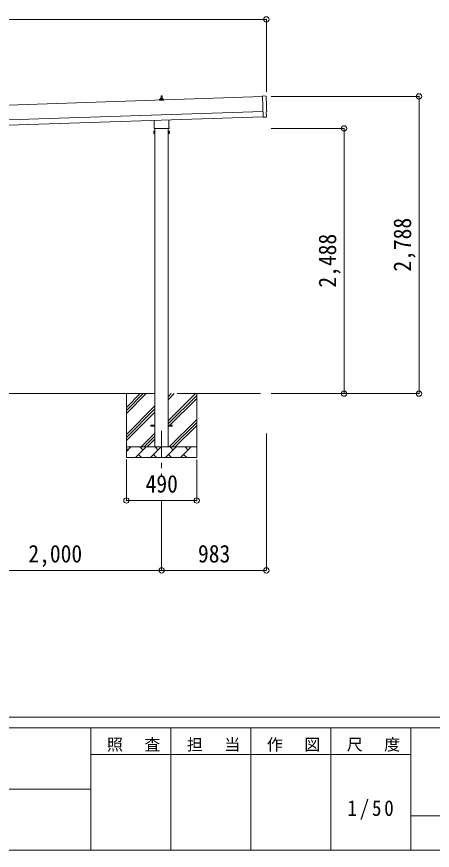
# Model space of a CAD drawing. Units: millimetres at full size, sheet at 1:50. Extents: x -14053 to 14053, y -9700 to 9700.
# Drawn here: x 3805 to 7705, y -9700 to -1881 of the extents above; entities that cross this region are included whole.
import ezdxf
from ezdxf.enums import TextEntityAlignment as Align

# ---------------------------------------------------------------- set-up
doc = ezdxf.new("R2010")
doc.units = ezdxf.units.MM
doc.header["$LTSCALE"] = 50
doc.header["$PDMODE"] = 32
doc.header["$PDSIZE"] = 50
doc.linetypes.add('CHAIN1', pattern=[8, 5, -1, 1, -1])
for name, color, linetype, lineweight in [('0-0_0', 7, 'Continuous', 9), ('0-4_OTH_LINE', 7, 'CHAIN1', 9), ('0-6_PARTS1', 6, 'Continuous', 9), ('0-8_TABLE1', 7, 'Continuous', 9), ('F-0', 7, 'Continuous', 9)]:
    doc.layers.add(name, color=color, linetype=linetype, lineweight=lineweight)
doc.styles.add('ＭＳ ゴシック', font='')
doc.styles.get('ＭＳ ゴシック').set_extended_font_data('MS Gothic')

msp = doc.modelspace()

# ---------------------------------------------------------------- linework, layer by layer
at = {"layer": '0-0_0'}
for p, q in [((5102.05, -5416.95), (3227.05, -5416.95)), ((4834.55, -5416.95), (4834.55, -6016.95)), ((4834.55, -5602), (5019.6, -5416.95)), ((4834.55, -5573.72), (4991.32, -5416.95)), ((4834.55, -5545.43), (4963.03, -5416.95)), ((5227.05, -5672.05), (5482.15, -5416.95)), ((5227.05, -5474.06), (5284.16, -5416.95)), ((5227.05, -5445.77), (5255.88, -5416.95)), ((5227.05, -5700.33), (5494.55, -5432.83)), ((5227.05, -5728.62), (5494.55, -5461.12)), ((6093.64, -5416.95), (5311.05, -5416.95)), ((5494.55, -5416.95), (5494.55, -6016.95)), ((4834.55, -5799.99), (5102.05, -5532.49)), ((4834.55, -5828.27), (5102.05, -5560.77)), ((4834.55, -5856.56), (5102.05, -5589.06)), ((5236.71, -5916.95), (5494.55, -5659.11)), ((5264.99, -5916.95), (5494.55, -5687.39)), ((5293.28, -5916.95), (5494.55, -5715.68)), ((4972.15, -5916.95), (5102.05, -5787.05)), ((5000.44, -5916.95), (5102.05, -5815.33)), ((5028.72, -5916.95), (5102.05, -5843.62)), ((4834.55, -5916.95), (5494.55, -5916.95)), ((4834.55, -5959.84), (4877.45, -5916.95)), ((4848.89, -5945.5), (4834.55, -5931.16)), ((4918.87, -6016.95), (5018.87, -5916.95)), ((4990.31, -5945.5), (4961.76, -5916.95)), ((5060.29, -6016.95), (5160.29, -5916.95)), ((5131.74, -5945.5), (5103.18, -5916.95)), ((5201.71, -6016.95), (5301.71, -5916.95)), ((5273.16, -5945.5), (5244.6, -5916.95)), ((5343.13, -6016.95), (5443.13, -5916.95)), ((5414.58, -5945.5), (5386.02, -5916.95)), ((5491.27, -5916.95), (5494.55, -5913.67)), ((5494.55, -6016.95), (4834.55, -6016.95)), ((4947.42, -5988.4), (4975.97, -6016.95)), ((5088.84, -5988.4), (5117.4, -6016.95)), ((5230.26, -5988.4), (5258.82, -6016.95)), ((5371.68, -5988.4), (5400.24, -6016.95))]:
    msp.add_line(p, q, dxfattribs=at)
at = {"layer": '0-4_OTH_LINE'}
msp.add_line((5164.55, -5766.95), (5164.55, -6184.45), dxfattribs=at)
at = {"layer": '0-6_PARTS1'}
for p, q in [((187.55, -1906.29), (6147.55, -1906.29)), ((6147.55, -1906.29), (6147.55, -2587.24)), ((7579.91, -2628.94), (6193.33, -2628.94)), ((7579.91, -5416.95), (7579.91, -2628.94)), ((6876.77, -2928.92), (6193.33, -2928.92)), ((6876.77, -5416.95), (6876.77, -2928.92)), ((6876.77, -5416.95), (6193.33, -5416.95)), ((7579.91, -5416.95), (6193.33, -5416.95)), ((6147.55, -7074.78), (6147.55, -5791.19)), ((4834.55, -6419.25), (4834.55, -6035.68)), ((5494.55, -6419.25), (5494.55, -6035.68)), ((4834.55, -6419.25), (5494.55, -6419.25)), ((5164.55, -7074.78), (5164.55, -6419.25)), ((3164.55, -7074.78), (5164.55, -7074.78)), ((5164.55, -7074.78), (6147.55, -7074.78))]:
    msp.add_line(p, q, dxfattribs=at)
for p in [(6147.55, -1906.29), (7579.91, -2628.94), (6876.77, -2928.92), (6876.77, -5416.95), (7579.91, -5416.95), (4834.55, -6419.25), (5494.55, -6419.25), (5164.55, -7074.78), (6147.55, -7074.78)]:
    msp.add_point(p, dxfattribs=at)
at = {"layer": '0-8_TABLE1', "color": 4}
for p, q in [((6111.92, -2630.34), (218.91, -2826.77)), ((5146.3, -2664.85), (5146.3, -2657.14)), ((5146.69, -2656.35), (5182.42, -2656.35)), ((5147.07, -2656.17), (5153.79, -2654.54)), ((5154.17, -2654.35), (5174.94, -2654.35)), ((5154.55, -2653.57), (5154.55, -2649.35)), ((5155.55, -2649.35), (5173.55, -2649.35)), ((5158.55, -2649.35), (5159.28, -2625.83)), ((5160.28, -2624.85), (5168.83, -2624.85)), ((5169.83, -2625.83), (5170.55, -2649.35)), ((5174.55, -2653.57), (5174.55, -2649.35)), ((5182.04, -2656.17), (5175.32, -2654.54)), ((5182.8, -2664.85), (5182.8, -2657.14)), ((5182.8, -2664.85), (5146.3, -2664.85)), ((223.57, -2966.69), (6116.58, -2770.26)), ((225.24, -3016.66), (6118.25, -2820.23)), ((5096.25, -2918.84), (5096.25, -2854.3)), ((5232.85, -2849.74), (5232.85, -2918.84)), ((6118.34, -2823), (6118.37, -2824)), ((6137.99, -2823.34), (6144.9, -2822.75)), ((5090.55, -2957.12), (5091.31, -2955.8)), ((5090.55, -2957.12), (5090.55, -2974.12)), ((5097.55, -2960.71), (5091.31, -2960.71)), ((5097.55, -2970.52), (5091.31, -2970.52)), ((5094.55, -2927.62), (5094.55, -2922.12)), ((5232.49, -2931.12), (5096.62, -2931.12)), ((5102.05, -2931.12), (5102.05, -5916.95)), ((5227.05, -5916.95), (5227.05, -2931.12)), ((5231.55, -2960.71), (5237.79, -2960.71)), ((5231.55, -2970.52), (5237.79, -2970.52)), ((5234.55, -2922.12), (5234.55, -2927.62)), ((5238.55, -2957.12), (5237.79, -2955.8)), ((5238.55, -2957.12), (5238.55, -2974.12)), ((5090.55, -2974.12), (5091.31, -2975.43)), ((5097.55, -2975.43), (5091.31, -2975.43)), ((5100.05, -2974.82), (5097.55, -2974.82)), ((5229.05, -2974.82), (5231.55, -2974.82)), ((5231.55, -2975.43), (5237.79, -2975.43)), ((5238.55, -2974.12), (5237.79, -2975.43)), ((5064.55, -5712.45), (5102.05, -5712.45)), ((5064.55, -5721.45), (5064.55, -5712.45)), ((5064.55, -5721.45), (5102.05, -5721.45)), ((5227.05, -5712.45), (5264.55, -5712.45)), ((5227.05, -5721.45), (5264.55, -5721.45)), ((5264.55, -5721.45), (5264.55, -5712.45))]:
    msp.add_line(p, q, dxfattribs=at)
for points in [[(6143.36, -2625.85), (6111.75, -2625.25), (6118.34, -2823)], [(6147.64, -2819.67), (6146.07, -2772.66), (6146.67, -2772.64)], [(6137.24, -2823.09), (6136.56, -2822.49), (6118.37, -2824)], [(5097.55, -2975.43), (5097.55, -2955.8), (5091.31, -2955.8)], [(5097.55, -2974.82), (5097.55, -2956.42), (5100.05, -2956.42)], [(5231.55, -2974.82), (5231.55, -2956.42), (5229.05, -2956.42)], [(5231.55, -2975.43), (5231.55, -2955.8), (5237.79, -2955.8)]]:
    msp.add_lwpolyline(points, dxfattribs=at)
for points in [[(5100.05, -2976.12), (5100.05, -2955.12), (5102.05, -2955.12), (5102.05, -2976.12)], [(5229.05, -2976.12), (5229.05, -2955.12), (5227.05, -2955.12), (5227.05, -2976.12)]]:
    msp.add_lwpolyline(points, close=True, dxfattribs=at)
for centre, radius, start, end in [((5147.3, -2657.14), 1, 103.62699, 180), ((5153.55, -2653.57), 1, 283.62699, 0), ((5158.64, -2649.99), 4.13, 90, 171.17633), ((5155.55, -2650.35), 1, 90, 180), ((5160.28, -2625.85), 1, 90, 178.60509), ((5167.89, -2649.35), 4.83, 133.60282, 180), ((5161.22, -2649.35), 4.83, 0, 46.39718), ((5168.83, -2625.85), 1, 1.39491, 90), ((5170.47, -2649.99), 4.13, 8.82367, 90), ((5173.55, -2650.35), 1, 0, 90), ((5175.55, -2653.57), 1, 180, 256.37301), ((5181.8, -2657.14), 1, 0, 76.37301), ((5094.9, -2958.26), 4.34, 145.61575, 214.38425), ((5106.79, -2965.62), 16.24, 162.41205, 197.58795), ((5094.9, -2972.98), 4.34, 145.61575, 214.38425), ((5098.55, -2922.12), 4, 125.09963, 180), ((5098.55, -2927.62), 4, 180, 194.47751), ((5098.55, -2927.62), 4, 194.47751, 241.04498), ((5230.55, -2927.62), 4, 298.95502, 345.52249), ((5230.55, -2922.12), 4, 0, 54.90037), ((5230.55, -2927.62), 4, 345.52249, 0), ((5222.31, -2965.62), 16.24, 342.41205, 17.58795), ((5234.21, -2958.26), 4.34, 325.61575, 34.38425), ((5234.21, -2972.98), 4.34, 325.61575, 34.38425)]:
    msp.add_arc(centre, radius, start, end, dxfattribs=at)
for centre, major_axis, ratio, start_param, end_param in [((6143.3, -2628.85), (3, 0.1), 0.99863, 6.2683889, 7.8016218), ((10908.86, -2540.46), (-4760.73, -158.69), 0.99863, 6.2683889, 6.2976778), ((6146.52, -2768.25), (4.4, 0.15), 0.99863, 4.712389, 6.2976778), ((6137.91, -2822.35), (0.75, -0.666), 0.9974, 4.712389, 5.5252311), ((6144.63, -2819.76), (2.25, -2), 0.9974, 5.5252311, 7.0411395)]:
    msp.add_ellipse(centre, major_axis=major_axis, ratio=ratio, start_param=start_param, end_param=end_param, dxfattribs=at)
at = {"layer": 'F-0', "color": 5, "lineweight": 5}
for p, q in [((-14053.43, -8450), (13346.57, -8450)), ((-14053.43, -8550), (8901.98, -8550)), ((4501.97, -8550), (4501.97, -9700)), ((5251.97, -8550), (5251.97, -9700)), ((6001.97, -8550), (6001.97, -9700)), ((6751.97, -8550), (6751.97, -9700)), ((7501.97, -8550), (7501.97, -9700)), ((4501.97, -8800), (7501.97, -8800)), ((-5748.03, -9125), (4501.97, -9125)), ((7501.97, -9375), (8901.98, -9375)), ((-14053.43, -9700), (13346.57, -9700))]:
    msp.add_line(p, q, dxfattribs=at)

# ---------------------------------------------------------------- texts
at = {"layer": '0-6_PARTS1', "color": 7, "style": 'ＭＳ ゴシック', "width": 0.9}
for s, p in [('2,788', (7554.91, -4272.94)), ('2,488', (6851.77, -4422.93))]:
    msp.add_text(s, height=165, rotation=90, dxfattribs=at).set_placement(p, align=Align.BOTTOM_LEFT)
for s, p in [('490', (5014.55, -6394.25)), ('2,000', (3914.55, -7049.78)), ('983', (5506.05, -7049.78))]:
    msp.add_text(s, height=165, dxfattribs=at).set_placement(p, align=Align.BOTTOM_LEFT)
at = {"layer": 'F-0', "attachment_point": 7, "style": 'ＭＳ ゴシック'}
for s, insert, char_height in [('\\T1.17;照\u3000査', (4651.98, -8775), 110), ('\\T1.17;担\u3000当', (5401.98, -8775), 110), ('\\T1.17;作\u3000図', (6151.97, -8775), 110), ('\\T1.17;尺\u3000度', (6901.98, -8775), 110), ('\\T1.28;\\W0.9;1/50', (6908.22, -9412.5), 146.6)]:
    msp.add_mtext(s, dxfattribs=dict(at, insert=insert, char_height=char_height))

doc.saveas('drawing.dxf')
